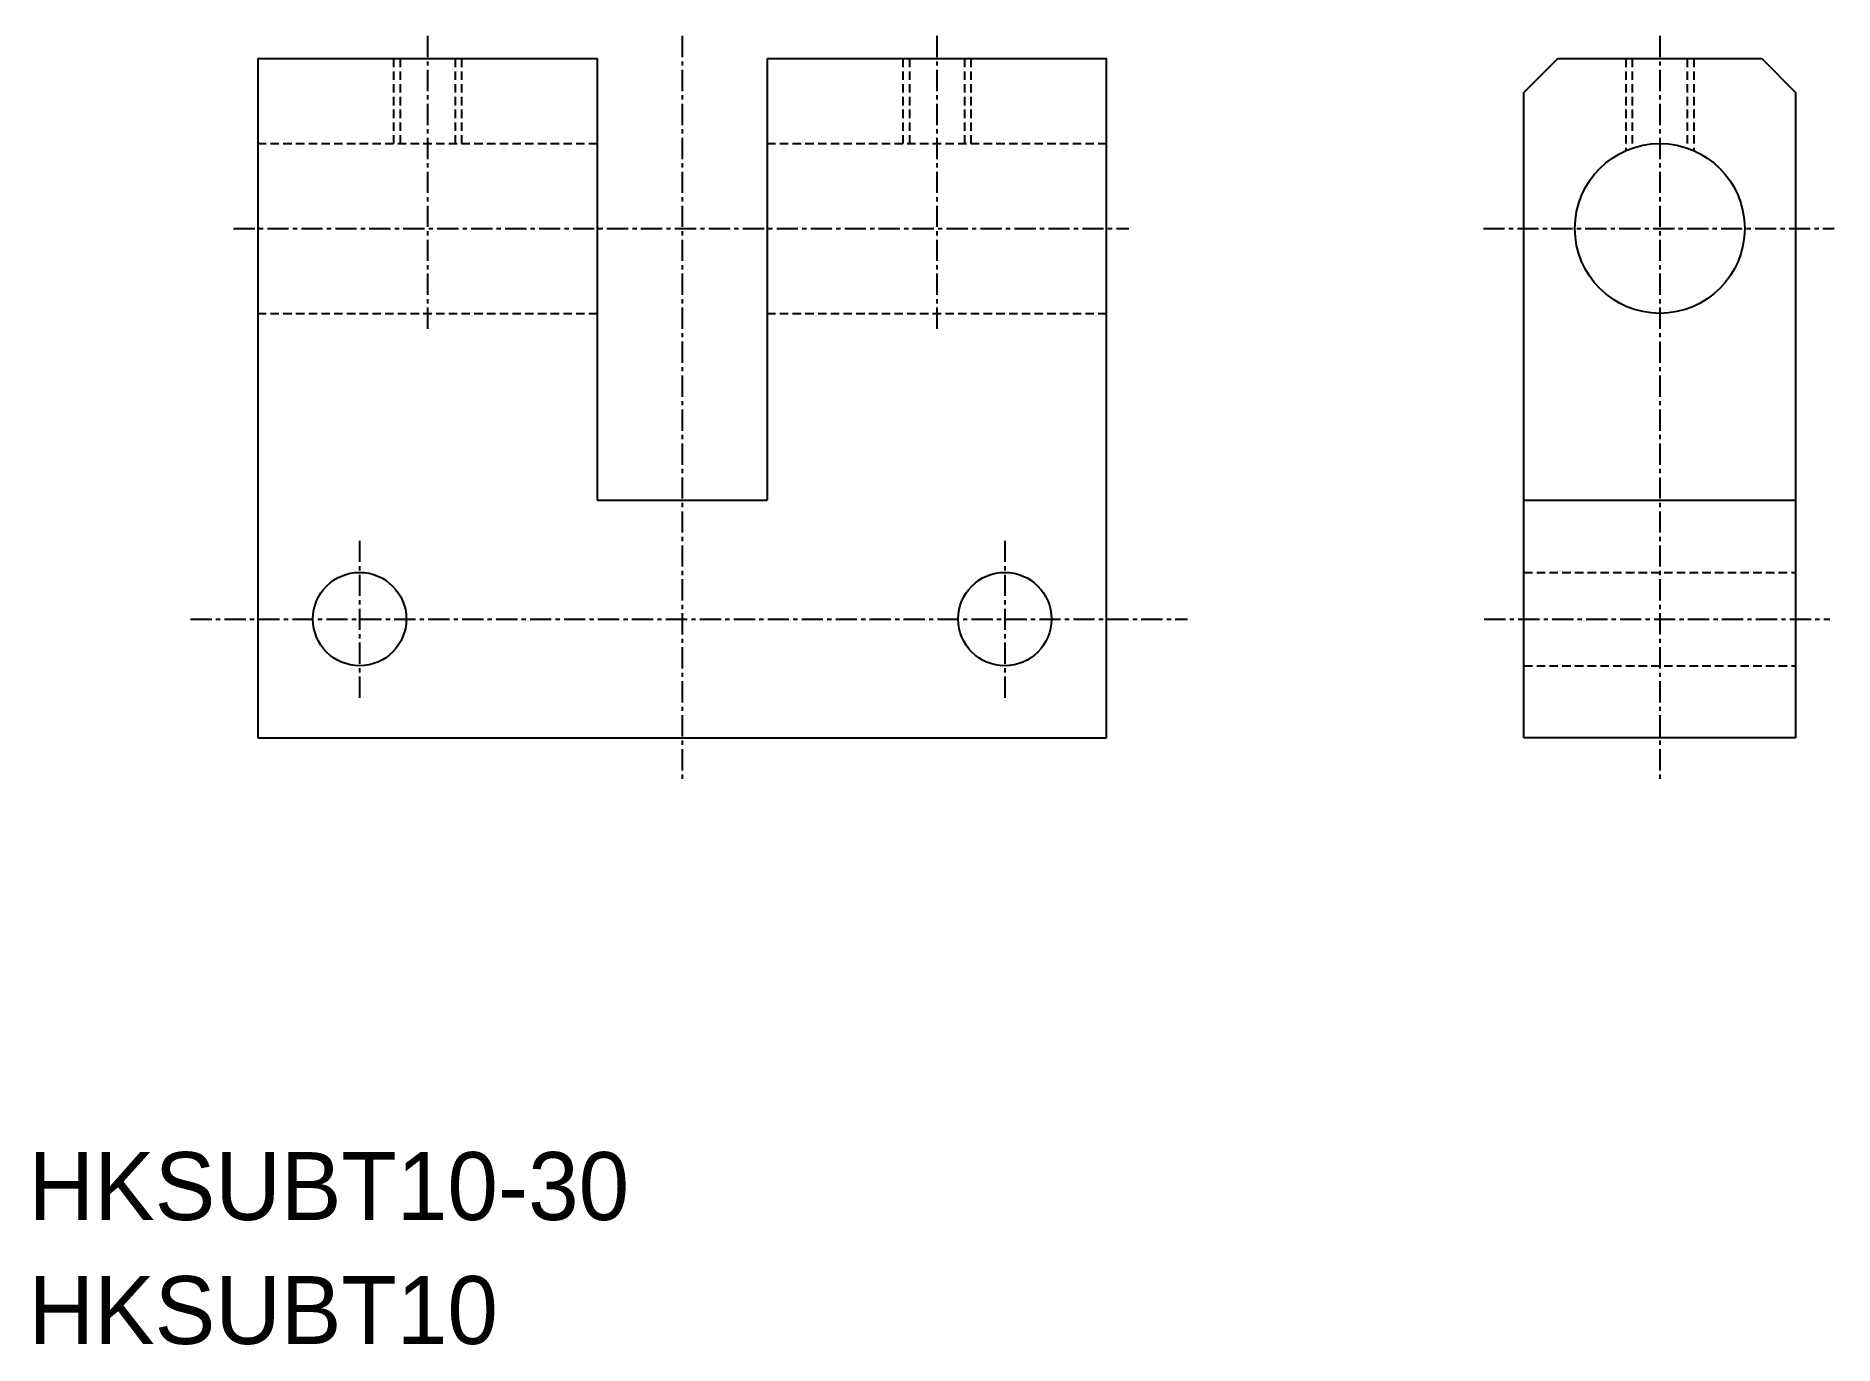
# Model space of a CAD drawing. Extents: x 17 to 123, y 87 to 165.
import ezdxf

# ---------------------------------------------------------------- set-up
doc = ezdxf.new("R2010")
doc.units = 0
doc.linetypes.add('CENTER', pattern=[2, 1.25, -0.25, 0.25, -0.25])
doc.linetypes.add('DASHED', pattern=[0.75, 0.5, -0.25])
doc.layers.get('0').update_dxf_attribs({"linetype": 'CONTINUOUS'})
doc.layers.add('CENTER', color=1, linetype='CENTER')

msp = doc.modelspace()

# ---------------------------------------------------------------- linework, layer by layer
at = {"color": 7, "linetype": 'CONTINUOUS'}
for p, q in [((29.75, 163.25), (29.75, 123.25)), ((29.75, 163.25), (49.75, 163.25)), ((49.75, 163.25), (49.75, 137.25)), ((59.75, 163.25), (59.75, 137.25)), ((59.75, 163.25), (79.75, 163.25)), ((79.75, 123.25), (79.75, 163.25)), ((104.33, 161.25), (106.33, 163.25)), ((106.33, 163.25), (118.33, 163.25)), ((118.33, 163.25), (120.33, 161.25)), ((104.33, 123.25), (104.33, 161.25)), ((120.33, 161.25), (120.33, 123.25)), ((49.75, 137.25), (59.75, 137.25)), ((104.33, 137.25), (120.33, 137.25)), ((29.75, 123.25), (79.75, 123.25)), ((120.33, 123.25), (104.33, 123.25))]:
    msp.add_line(p, q, dxfattribs=at)
at = {"color": 3, "linetype": 'DASHED'}
for p, q in [((37.75, 163.25), (37.75, 158.25)), ((38.13, 163.25), (38.13, 158.25)), ((41.37, 163.25), (41.37, 158.25)), ((41.75, 163.25), (41.75, 158.25)), ((67.75, 163.25), (67.75, 158.25)), ((68.13, 163.25), (68.13, 158.25)), ((71.37, 163.25), (71.37, 158.25)), ((71.75, 163.25), (71.75, 158.25)), ((110.33, 163.25), (110.33, 157.83)), ((110.71, 163.25), (110.71, 157.98)), ((113.95, 163.25), (113.95, 157.98)), ((114.33, 163.25), (114.33, 157.83)), ((29.75, 158.25), (49.75, 158.25)), ((59.75, 158.25), (79.75, 158.25)), ((29.75, 148.25), (49.75, 148.25)), ((59.75, 148.25), (79.75, 148.25)), ((104.33, 133), (120.33, 133)), ((104.33, 127.5), (120.33, 127.5))]:
    msp.add_line(p, q, dxfattribs=at)
at = {"color": 7, "linetype": 'CONTINUOUS'}
for centre, radius in [((112.33, 153.25), 5), ((35.75, 130.25), 2.75), ((73.75, 130.25), 2.75)]:
    msp.add_circle(centre, radius, dxfattribs=at)
at = {"layer": 'CENTER', "color": 1, "linetype": 'CENTER'}
for p, q in [((39.75, 164.59), (39.75, 147.14)), ((54.75, 164.59), (54.75, 120.77)), ((69.75, 164.59), (69.75, 147.14)), ((112.33, 164.59), (112.33, 120.77)), ((28.32, 153.25), (81.05, 153.25)), ((101.94, 153.25), (122.59, 153.25)), ((35.75, 134.86), (35.75, 125.38)), ((73.75, 134.86), (73.75, 125.38)), ((25.79, 130.25), (84.51, 130.25)), ((101.99, 130.25), (122.35, 130.25))]:
    msp.add_line(p, q, dxfattribs=at)

# ---------------------------------------------------------------- texts
at = {"color": 7, "linetype": 'CONTINUOUS'}
for s, p in [('HKSUBT10-30', (16.25, 94.86)), ('HKSUBT10', (16.25, 87.56))]:
    msp.add_text(s, height=4, dxfattribs=at).set_placement(p)

doc.saveas('drawing.dxf')
